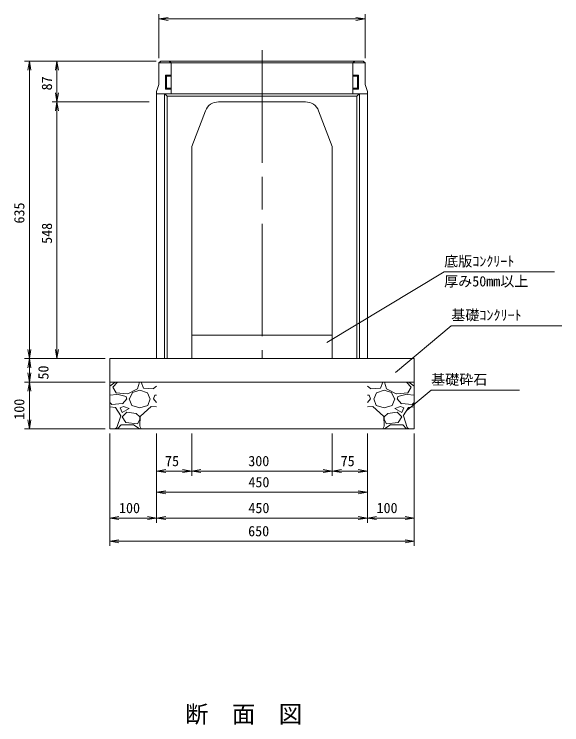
# Model space of a CAD drawing. Units: millimetres, scale not verified, with parts at other scales. Extents: x 43 to 84043, y -1 to 59399.
# Drawn here: x 15126 to 20973, y 21951 to 29532 of the extents above; entities that cross this region are included whole.
import ezdxf
from ezdxf.enums import TextEntityAlignment as Align

# ---------------------------------------------------------------- set-up
doc = ezdxf.new("R2010")
doc.units = ezdxf.units.MM
doc.header["$LTSCALE"] = 100
doc.linetypes.add('CHAIN', pattern=[18.5, 12, -1.5, 3.5, -1.5])
for name, color, linetype, lineweight in [('0_2', 7, 'Continuous', 18), ('D-STR-DIM', 7, 'Continuous', 18), ('D-STR-DIM（寸法）', 7, 'Continuous', 18), ('D-STR-HTXT（旗揚げ）', 4, 'Continuous', 18), ('D-STR-STRn（構造物）', 7, 'Continuous', 18), ('D-STR（構造物外形線）', 1, 'Continuous', 18)]:
    doc.layers.add(name, color=color, linetype=linetype, lineweight=lineweight)
doc.layers.add('D-STR-TXT（文字）', color=7, linetype='Continuous')
doc.layers.add('D-TTL-TXT（文字）', color=7, linetype='Continuous')
doc.styles.add('ＭＳ ゴシック', font='')
doc.styles.get('ＭＳ ゴシック').set_extended_font_data('MS Gothic')

msp = doc.modelspace()

# ---------------------------------------------------------------- linework, layer by layer
at = {"layer": '0_2'}
for p, q in [((16671.7, 29482.4), (16769.2, 29498.7)), ((18774.2, 29498.7), (18871.7, 29482.4)), ((16769.2, 29466.2), (16671.7, 29482.4)), ((16671.7, 29482.4), (16684.7, 29482.4)), ((18871.7, 29482.4), (18774.2, 29466.2)), ((18871.7, 29482.4), (18858.7, 29482.4)), ((15271, 28934.9), (15287.3, 29032.4)), ((15287.3, 29032.4), (15303.5, 28934.9)), ((15287.3, 29032.4), (15287.3, 29019.4)), ((15566, 28934.9), (15582.3, 29032.4)), ((15582.3, 29032.4), (15598.5, 28934.9)), ((15582.3, 29032.4), (15582.3, 29019.4)), ((15582.3, 28597.4), (15566, 28694.9)), ((15598.5, 28694.9), (15582.3, 28597.4)), ((15566, 28499.9), (15582.3, 28597.4)), ((15582.3, 28597.4), (15582.3, 28610.4)), ((15582.3, 28597.4), (15598.5, 28499.9)), ((15582.3, 28597.4), (15582.3, 28584.4)), ((15287.3, 25857.4), (15271, 25954.9)), ((15303.5, 25954.9), (15287.3, 25857.4)), ((15582.3, 25857.4), (15566, 25954.9)), ((15598.5, 25954.9), (15582.3, 25857.4)), ((15271, 25759.9), (15287.3, 25857.4)), ((15287.3, 25857.4), (15287.3, 25870.4)), ((15287.3, 25857.4), (15303.5, 25759.9)), ((15287.3, 25857.4), (15287.3, 25844.4)), ((15582.3, 25857.4), (15582.3, 25870.4)), ((15287.3, 25607.4), (15271, 25704.9)), ((15303.5, 25704.9), (15287.3, 25607.4)), ((15271, 25509.9), (15287.3, 25607.4)), ((15287.3, 25607.4), (15287.3, 25620.4)), ((15287.3, 25607.4), (15303.5, 25509.9)), ((15287.3, 25607.4), (15287.3, 25594.4)), ((15287.3, 25107.4), (15271, 25204.9)), ((15303.5, 25204.9), (15287.3, 25107.4)), ((15287.3, 25107.4), (15287.3, 25120.4)), ((16646.7, 24657.4), (16744.2, 24673.7)), ((16744.2, 24641.2), (16646.7, 24657.4)), ((16646.7, 24657.4), (16659.7, 24657.4)), ((16924.2, 24673.7), (17021.7, 24657.4)), ((17021.7, 24657.4), (16924.2, 24641.2)), ((17021.7, 24657.4), (17008.7, 24657.4)), ((17021.7, 24657.4), (17119.2, 24673.7)), ((17119.2, 24641.2), (17021.7, 24657.4)), ((17021.7, 24657.4), (17034.7, 24657.4)), ((18424.2, 24673.7), (18521.7, 24657.4)), ((18521.7, 24657.4), (18424.2, 24641.2)), ((18521.7, 24657.4), (18508.7, 24657.4)), ((18521.7, 24657.4), (18619.2, 24673.7)), ((18619.2, 24641.2), (18521.7, 24657.4)), ((18521.7, 24657.4), (18534.7, 24657.4)), ((18799.2, 24673.7), (18896.7, 24657.4)), ((18896.7, 24657.4), (18799.2, 24641.2)), ((18896.7, 24657.4), (18883.7, 24657.4)), ((16646.7, 24432.4), (16744.2, 24448.7)), ((16744.2, 24416.2), (16646.7, 24432.4)), ((16646.7, 24432.4), (16659.7, 24432.4)), ((18799.2, 24448.7), (18896.7, 24432.4)), ((18896.7, 24432.4), (18799.2, 24416.2)), ((18896.7, 24432.4), (18883.7, 24432.4)), ((16146.7, 24156.6), (16244.2, 24172.9)), ((16244.2, 24140.4), (16146.7, 24156.6)), ((16146.7, 24156.6), (16159.7, 24156.6)), ((16549.2, 24172.9), (16646.7, 24156.6)), ((16646.7, 24156.6), (16549.2, 24140.4)), ((16646.7, 24156.6), (16633.7, 24156.6)), ((16646.7, 24156.6), (16744.2, 24172.9)), ((16744.2, 24140.4), (16646.7, 24156.6)), ((16646.7, 24156.6), (16659.7, 24156.6)), ((18799.2, 24172.9), (18896.7, 24156.6)), ((18896.7, 24156.6), (18799.2, 24140.4)), ((18896.7, 24156.6), (18883.7, 24156.6)), ((18896.7, 24156.6), (18994.2, 24172.9)), ((18994.2, 24140.4), (18896.7, 24156.6)), ((18896.7, 24156.6), (18909.7, 24156.6)), ((19299.2, 24172.9), (19396.7, 24156.6)), ((19396.7, 24156.6), (19299.2, 24140.4)), ((19396.7, 24156.6), (19383.7, 24156.6)), ((16146.7, 23909.8), (16244.2, 23926.1)), ((16244.2, 23893.6), (16146.7, 23909.8)), ((16146.7, 23909.8), (16159.7, 23909.8)), ((19299.2, 23926.1), (19396.7, 23909.8)), ((19396.7, 23909.8), (19299.2, 23893.6)), ((19396.7, 23909.8), (19383.7, 23909.8))]:
    msp.add_line(p, q, dxfattribs=at)
at = {"layer": 'D-STR-DIM'}
for p, q in [((16146.7, 25057.4), (16146.7, 23859.8)), ((16146.7, 25057.4), (16146.7, 24106.6)), ((16646.7, 25057.4), (16646.7, 24106.6)), ((16646.7, 25057.4), (16646.7, 24106.6)), ((18896.7, 25057.4), (18896.7, 24106.6)), ((18896.7, 25057.4), (18896.7, 24106.6)), ((19396.7, 25057.4), (19396.7, 23859.8)), ((19396.7, 25057.4), (19396.7, 24106.6)), ((16159.7, 24156.6), (16633.7, 24156.6)), ((16659.7, 24156.6), (18883.7, 24156.6)), ((18909.7, 24156.6), (19383.7, 24156.6)), ((16159.7, 23909.8), (19383.7, 23909.8))]:
    msp.add_line(p, q, dxfattribs=at)
at = {"layer": 'D-STR-DIM（寸法）'}
for p, q in [((16671.7, 29062.4), (16671.7, 29532.4)), ((18871.7, 29062.4), (18871.7, 29532.4)), ((16684.7, 29482.4), (18858.7, 29482.4)), ((16641.7, 29032.4), (15237.3, 29032.4)), ((15287.3, 29019.4), (15287.3, 25870.4)), ((16641.7, 29032.4), (15532.3, 29032.4)), ((15582.3, 29019.4), (15582.3, 28610.4)), ((16566.7, 28597.4), (15532.3, 28597.4)), ((16566.7, 28597.4), (15532.3, 28597.4)), ((15582.3, 28584.4), (15582.3, 25870.4)), ((16096.7, 25857.4), (15237.3, 25857.4)), ((16096.7, 25857.4), (15237.3, 25857.4)), ((16096.7, 25857.4), (15532.3, 25857.4)), ((15287.3, 25844.4), (15287.3, 25620.4)), ((16096.7, 25607.4), (15237.3, 25607.4)), ((16096.7, 25607.4), (15237.3, 25607.4)), ((15287.3, 25594.4), (15287.3, 25120.4)), ((16096.7, 25107.4), (15237.3, 25107.4)), ((16646.7, 25057.4), (16646.7, 24607.4)), ((16646.7, 25057.4), (16646.7, 24382.4)), ((17021.7, 25057.4), (17021.7, 24607.4)), ((17021.7, 25057.4), (17021.7, 24607.4)), ((18521.7, 25057.4), (18521.7, 24607.4)), ((18521.7, 25057.4), (18521.7, 24607.4)), ((18896.7, 25057.4), (18896.7, 24607.4)), ((18896.7, 25057.4), (18896.7, 24382.4)), ((17008.7, 24657.4), (16659.7, 24657.4)), ((18508.7, 24657.4), (17034.7, 24657.4)), ((18534.7, 24657.4), (18883.7, 24657.4)), ((18883.7, 24432.4), (16659.7, 24432.4))]:
    msp.add_line(p, q, dxfattribs=at)
at = {"layer": 'D-STR-HTXT（旗揚げ）'}
for p, q in [((18465.2, 26030.5), (19716.7, 26783.8)), ((20896.6, 26783.8), (19716.7, 26783.8)), ((19197.1, 25708.4), (19792.9, 26209)), ((20972.9, 26209), (19792.9, 26209)), ((19323.1, 25308.8), (19577.3, 25521.9)), ((20520.4, 25521.9), (19577.3, 25521.9))]:
    msp.add_line(p, q, dxfattribs=at)
at = {"layer": 'D-STR-STRn（構造物）', "linetype": 'CHAIN'}
msp.add_line((17771.7, 29147.2), (17771.7, 25857.4), dxfattribs=at)
at = {"layer": 'D-STR-STRn（構造物）'}
for p, q in [((17021.7, 26107.4), (18521.7, 26107.4)), ((16146.7, 25857.4), (19396.7, 25857.4)), ((16146.7, 25857.4), (16146.7, 25107.4)), ((19396.7, 25857.4), (19396.7, 25107.4)), ((16146.7, 25607.4), (19396.7, 25607.4)), ((16146.7, 25563.9), (16203, 25607.4)), ((16177.6, 25552.2), (16227.3, 25607.4)), ((16213.6, 25491.9), (16178.6, 25551.9)), ((16462.7, 25607.1), (16442.7, 25537.1)), ((16479.8, 25607.4), (16506.8, 25543.3)), ((16612.6, 25537.6), (16646.7, 25563.9)), ((18930.8, 25537.6), (18896.7, 25563.9)), ((19063.6, 25607.4), (19036.7, 25543.3)), ((19080.7, 25607.1), (19100.7, 25537.1)), ((19365.8, 25552.2), (19316.1, 25607.4)), ((19329.9, 25491.9), (19364.9, 25551.9)), ((19396.7, 25563.9), (19340.4, 25607.4)), ((16223, 25476.6), (16146.7, 25468.6)), ((16337.3, 25483.2), (16212.3, 25493.2)), ((16322.4, 25452.5), (16222.4, 25477.5)), ((16442.8, 25536.8), (16337.8, 25481.8)), ((16357.5, 25427.2), (16387.5, 25497.2)), ((16387.6, 25497.2), (16467.6, 25522.2)), ((16467.4, 25522.2), (16547.4, 25492.2)), ((16507.3, 25541.9), (16612.3, 25536.9)), ((16547.6, 25492), (16577.6, 25427)), ((19036.1, 25541.9), (18931.1, 25536.9)), ((18995.8, 25492), (18965.8, 25427)), ((19076, 25522.2), (18996, 25492.2)), ((19155.8, 25497.2), (19075.8, 25522.2)), ((19100.6, 25536.8), (19205.6, 25481.8)), ((19186, 25427.2), (19156, 25497.2)), ((19206.2, 25483.2), (19331.2, 25493.2)), ((19221, 25452.5), (19321, 25477.5)), ((19320.4, 25476.6), (19396.7, 25468.6)), ((16327.6, 25427.2), (16282.6, 25377.2)), ((16327.6, 25426.9), (16322.6, 25451.9)), ((16352.1, 25427.3), (16382.1, 25357.3)), ((16552.4, 25357.4), (16577.4, 25427.4)), ((16646.7, 25391.4), (16612.4, 25428.8)), ((16612.5, 25427.3), (16627.5, 25467.3)), ((16646.7, 25468.6), (16628, 25466.6)), ((18896.7, 25468.6), (18915.4, 25466.6)), ((18896.7, 25391.4), (18931, 25428.8)), ((18930.9, 25427.3), (18915.9, 25467.3)), ((18991, 25357.4), (18966, 25427.4)), ((19191.3, 25427.3), (19161.3, 25357.3)), ((19215.8, 25426.9), (19220.8, 25451.9)), ((19215.8, 25427.2), (19260.8, 25377.2)), ((16167.4, 25368.8), (16146.7, 25391.4)), ((16207.7, 25336.7), (16146.7, 25341.8)), ((16282.2, 25377.5), (16167.2, 25367.5)), ((16263.7, 25247.5), (16208.7, 25337.5)), ((16257.4, 25332.2), (16277.4, 25282.2)), ((16292.5, 25347), (16257.5, 25332)), ((16277.4, 25282.3), (16352.4, 25327.3)), ((16352.7, 25327.3), (16292.7, 25347.3)), ((16382.2, 25356.8), (16467.2, 25331.8)), ((16467.8, 25331.9), (16552.8, 25356.9)), ((16587.7, 25347.2), (16472.7, 25242.2)), ((16646.7, 25341.8), (16587.7, 25346.7)), ((18896.7, 25341.8), (18955.7, 25346.7)), ((18955.7, 25347.2), (19070.7, 25242.2)), ((19075.6, 25331.9), (18990.6, 25356.9)), ((19161.2, 25356.8), (19076.2, 25331.8)), ((19190.7, 25327.3), (19250.7, 25347.3)), ((19266, 25282.3), (19191, 25327.3)), ((19250.9, 25347), (19285.9, 25332)), ((19261.2, 25377.5), (19376.2, 25367.5)), ((19286, 25332.2), (19266, 25282.2)), ((19279.7, 25247.5), (19334.7, 25337.5)), ((19335.7, 25336.7), (19396.7, 25341.8)), ((19376, 25368.8), (19396.7, 25391.4)), ((16222.6, 25122), (16262.6, 25247)), ((16327.6, 25287.2), (16277.6, 25237.2)), ((16428.1, 25272.5), (16328.1, 25287.5)), ((16468.6, 25236.1), (16428.6, 25271.1)), ((19074.8, 25236.1), (19114.8, 25271.1)), ((19115.3, 25272.5), (19215.3, 25287.5)), ((19215.9, 25287.2), (19265.9, 25237.2)), ((19320.8, 25122), (19280.8, 25247)), ((16277.4, 25237.4), (16317.4, 25177.4)), ((16317.7, 25177), (16442.7, 25162)), ((16442.7, 25162.3), (16467.7, 25207.3)), ((16472.3, 25242.4), (16467.3, 25137.4)), ((16467.6, 25207.2), (16467.6, 25237.2)), ((19071.1, 25242.4), (19076.1, 25137.4)), ((19100.7, 25162.3), (19075.7, 25207.3)), ((19075.8, 25207.2), (19075.8, 25237.2)), ((19225.7, 25177), (19100.7, 25162)), ((19266, 25237.4), (19226, 25177.4)), ((16146.7, 25107.4), (19396.7, 25107.4)), ((16203, 25107.4), (16222.6, 25122.6)), ((16227.3, 25107.4), (16267.6, 25152.2)), ((16267.6, 25152.2), (16397.6, 25152.2)), ((16397.4, 25153.3), (16462.4, 25108.3)), ((16466.8, 25138.3), (16479.8, 25107.4)), ((19076.7, 25138.3), (19063.6, 25107.4)), ((19146, 25153.3), (19081, 25108.3)), ((19275.8, 25152.2), (19145.8, 25152.2)), ((19316.1, 25107.4), (19275.8, 25152.2)), ((19340.4, 25107.4), (19320.8, 25122.6))]:
    msp.add_line(p, q, dxfattribs=at)
at = {"layer": 'D-STR（構造物外形線）'}
for p, q in [((16691.7, 29032.4), (16671.7, 29012.4)), ((16691.7, 29032.4), (16671.7, 29012.4)), ((17771.7, 29012.4), (16671.7, 29012.4)), ((16671.7, 28782.4), (16671.7, 29012.4)), ((16691.7, 29032.4), (17771.7, 29032.4)), ((16801.5, 29012.4), (16781.5, 29032.4)), ((16801.5, 28682.4), (16801.5, 29012.4)), ((18851.7, 29032.4), (17771.7, 29032.4)), ((17771.7, 29012.4), (18871.7, 29012.4)), ((18742, 29012.4), (18762, 29032.4)), ((18742, 28682.4), (18742, 29012.4)), ((18851.7, 29032.4), (18871.7, 29012.4)), ((18871.7, 28782.4), (18871.7, 29012.4)), ((16751.5, 28872.4), (16741.5, 28882.4)), ((16741.5, 28882.4), (16801.5, 28882.4)), ((16741.5, 28732.4), (16741.5, 28882.4)), ((16751.5, 28872.4), (16801.5, 28872.4)), ((16751.5, 28742.4), (16751.5, 28872.4)), ((18802, 28882.4), (18742, 28882.4)), ((18792, 28872.4), (18742, 28872.4)), ((18792, 28872.4), (18802, 28882.4)), ((18792, 28742.4), (18792, 28872.4)), ((18802, 28732.4), (18802, 28882.4)), ((16671.7, 28782.4), (16646.7, 28707.4)), ((16751.5, 28742.4), (16741.5, 28732.4)), ((16751.5, 28742.4), (16801.5, 28742.4)), ((18792, 28742.4), (18742, 28742.4)), ((18792, 28742.4), (18802, 28732.4)), ((18871.7, 28782.4), (18896.7, 28707.4)), ((16646.7, 25857.4), (16646.7, 28707.4)), ((16646.7, 28682.4), (18896.7, 28682.4)), ((16729.2, 25857.4), (16729.2, 28682.4)), ((16759.2, 28657.4), (16734.2, 28682.4)), ((16741.5, 28732.4), (16801.5, 28732.4)), ((16759.2, 25857.4), (16759.2, 28657.4)), ((16759.2, 28657.4), (18784.2, 28657.4)), ((18802, 28732.4), (18742, 28732.4)), ((18784.2, 28657.4), (18809.2, 28682.4)), ((18784.2, 25857.4), (18784.2, 28657.4)), ((18814.2, 25857.4), (18814.2, 28682.4)), ((18896.7, 25857.4), (18896.7, 28707.4)), ((17771.7, 28597.4), (17307.4, 28597.4)), ((17771.7, 28597.4), (18236, 28597.4)), ((17167.4, 28501.3), (17021.7, 28122.4)), ((18376, 28501.3), (18521.7, 28122.4)), ((17021.7, 28122.4), (17021.7, 25857.4)), ((18521.7, 25857.4), (18521.7, 28122.4)), ((17021.7, 25857.4), (16646.7, 25857.4)), ((18521.7, 25857.4), (18896.7, 25857.4))]:
    msp.add_line(p, q, dxfattribs=at)
for centre, start, end in [((17307.4, 28447.4), 90, 158.96249), ((18236, 28447.4), 21.03751, 90)]:
    msp.add_arc(centre, 150, start, end, dxfattribs=at)

# ---------------------------------------------------------------- texts
at = {"layer": 'D-STR-DIM（寸法）', "style": 'ＭＳ ゴシック'}
for s, p in [('87', (15562.3, 28719.7)), ('635', (15267.3, 27299.1)), ('548', (15562.3, 27082)), ('50', (15524.7, 25634.6)), ('100', (15267.3, 25205.5))]:
    msp.add_text(s, height=110, rotation=90, dxfattribs=at).set_placement(p, align=Align.BOTTOM_LEFT)
for s, p in [('75', (16736.4, 24677.4)), ('300', (17625.1, 24677.4)), ('75', (18611.4, 24677.4)), ('450', (17626.3, 24452.4)), ('100', (16244.8, 24176.6)), ('450', (17626.3, 24176.6)), ('100', (18994.8, 24176.6)), ('650', (17624, 23929.8))]:
    msp.add_text(s, height=110, dxfattribs=at).set_placement(p, align=Align.BOTTOM_LEFT)
at = {"layer": 'D-STR-TXT（文字）', "style": 'ＭＳ ゴシック'}
for s, p in [('底版ｺﾝｸﾘｰﾄ', (19716.7, 26808.8)), ('厚み50mm以上', (19716.7, 26595.2)), ('基礎ｺﾝｸﾘｰﾄ', (19792.9, 26234)), ('基礎砕石', (19577.3, 25546.9))]:
    msp.add_text(s, height=110, dxfattribs=at).set_placement(p, align=Align.BOTTOM_LEFT)
at = {"layer": 'D-TTL-TXT（文字）', "style": 'ＭＳ ゴシック'}
msp.add_text('断\u3000面\u3000図', height=183.3, dxfattribs=at).set_placement((16950.4, 21918.4), align=Align.BOTTOM_LEFT)

doc.saveas('drawing.dxf')
